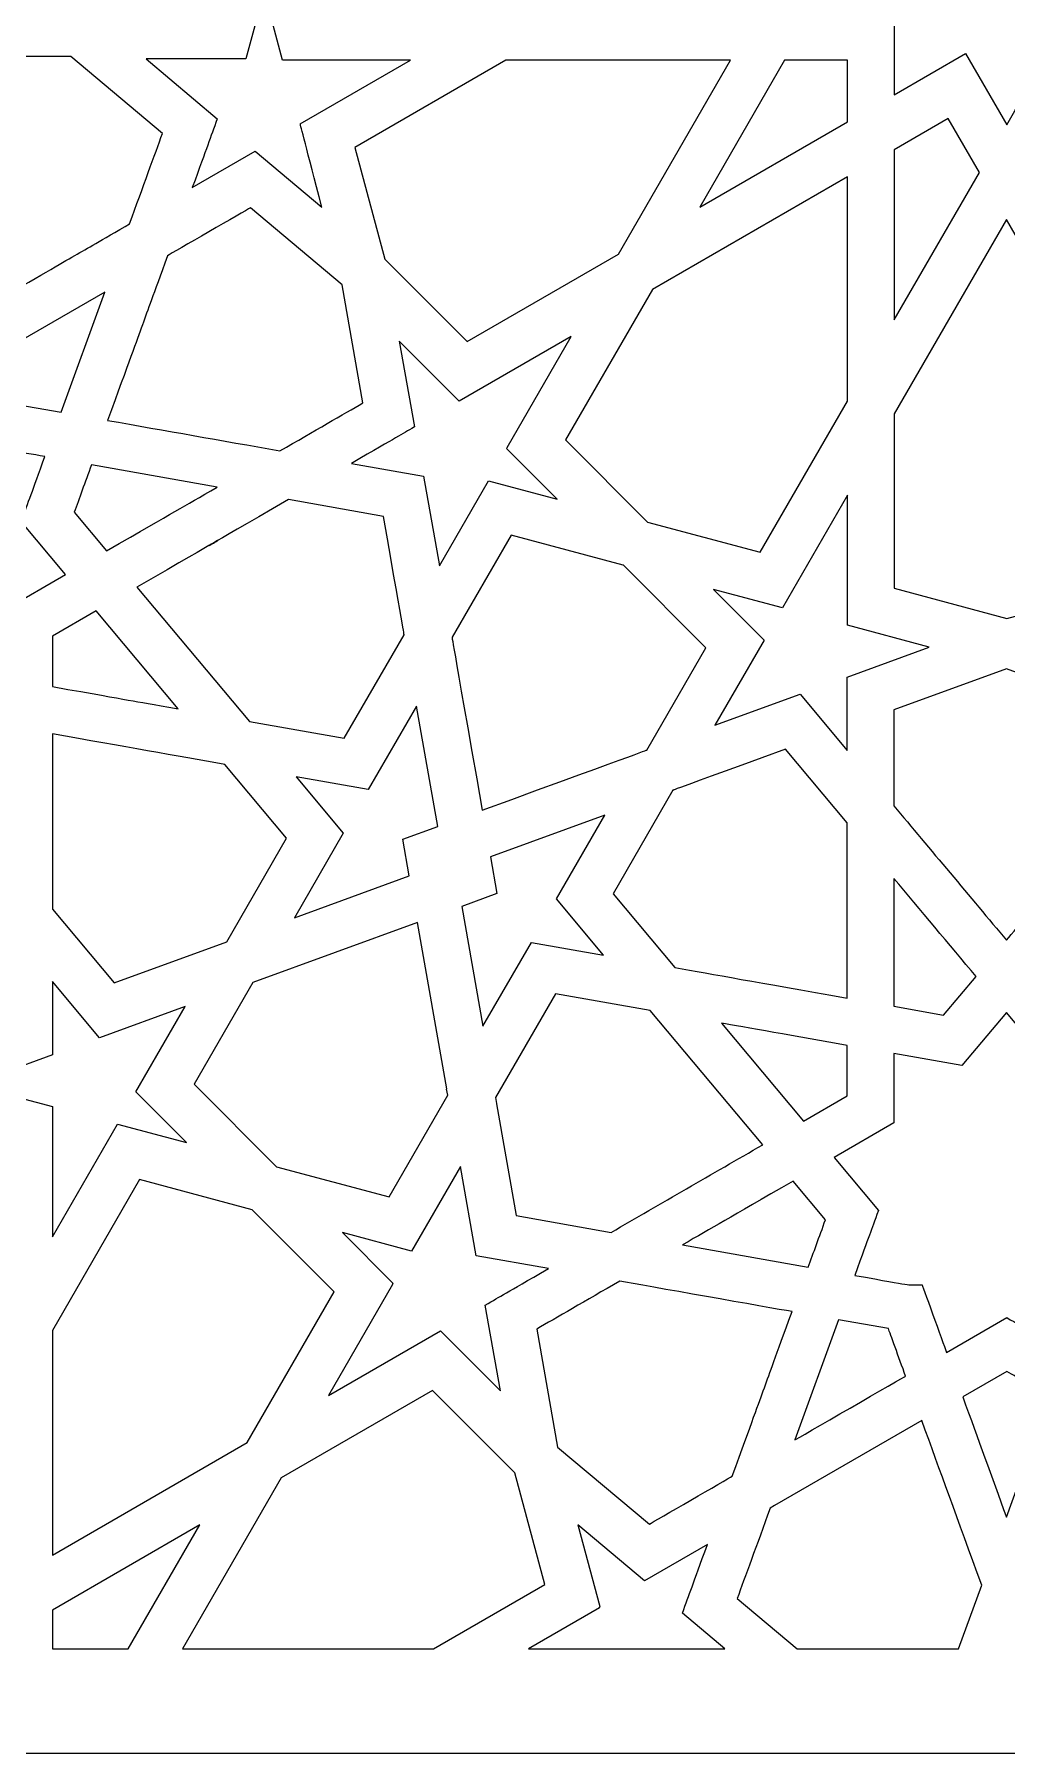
# Model space of a CAD drawing. Header units: millimetres. Extents: x -64 to 64, y -64 to 64.
# Drawn here: x -33.4 to 0, y -63.5 to -4.5 of the extents above; entities that cross this region are included whole.
import ezdxf

# ---------------------------------------------------------------- set-up
doc = ezdxf.new("R2010")
doc.units = ezdxf.units.MM
doc.header["$MEASUREMENT"] = 0
doc.layers.add('layer 1', color=7, linetype='Continuous')

msp = doc.modelspace()

# ---------------------------------------------------------------- linework, layer by layer
at = {"layer": 'layer 1', "color": 250}
for points, knots in [([(-63.5, 63.5), (-63.5, 63.5), (-63.5, -63.5), (-63.5, -63.5), (-63.5, -63.5), (-63.5, -63.5), (63.5, -63.5), (63.5, -63.5), (63.5, -63.5), (63.5, -63.5), (63.5, 63.5), (63.5, 63.5), (63.5, 63.5), (63.5, 63.5), (-63.5, 63.5), (-63.5, 63.5)], [0, 0, 0, 0, 0.2, 0.2, 0.2, 0.2, 0.4, 0.4, 0.4, 0.4, 0.6, 0.6, 0.6, 0.6, 1, 1, 1, 1]), ([(1.3998, -5.1139), (1.3797, -5.1474), (1.591, -4.783), (-0.0152, -7.5636), (-0.0152, -7.5636), (-0.0152, -7.5636), (-1.4298, -5.1139), (-1.4298, -5.1139), (-1.4298, -5.1139), (-1.4298, -5.1139), (-1.4302, -5.1142), (-1.4302, -5.1142), (-1.4302, -5.1142), (-1.4302, -5.1142), (-1.4302, -5.1139), (-1.4302, -5.1139), (-1.4302, -5.1139), (-1.4302, -5.1139), (-3.8827, -6.5285), (-3.8827, -6.5285), (-3.8827, -6.5285), (-3.8827, -6.5285), (-3.8827, -3.6968), (-3.8827, -3.6968), (-3.8827, -3.6968), (-4.2365, -3.6968), (-6.3514, -3.6968), (-6.6996, -3.6968), (-6.6996, -3.6968), (-6.6996, -3.6968), (-5.3111, -1.2898), (-5.3111, -1.2898), (-5.3111, -1.2898), (-5.3111, -1.2898), (-5.3224, -1.2831), (-5.3224, -1.2831), (-5.3224, -1.2831), (-5.3224, -1.2831), (-5.2998, -1.2439), (-5.2998, -1.2439), (-5.2998, -1.2439), (-5.2998, -1.2439), (-7.7163, 0.1513), (-7.7163, 0.1513), (-7.7163, 0.1513), (-7.7163, 0.1513), (-5.3111, 1.5399), (-5.3111, 1.5399), (-5.3111, 1.5399), (-5.3111, 1.5399), (-5.328, 1.5695), (-5.328, 1.5695), (-5.328, 1.5695), (-5.328, 1.5695), (-5.2998, 1.5857), (-5.2998, 1.5857), (-5.2998, 1.5857), (-5.2998, 1.5857), (-6.6883, 3.9927), (-6.6883, 3.9927), (-6.6883, 3.9927), (-6.6883, 3.9927), (-3.894, 3.9927), (-3.894, 3.9927), (-3.894, 3.9927), (-3.894, 3.9927), (-3.894, 4.0386), (-3.894, 4.0386), (-3.894, 4.0386), (-3.8894, 4.0386), (-3.8869, 4.0386), (-3.8827, 4.0386), (-3.8827, 4.0386), (-3.8827, 4.0386), (-3.8827, 6.8185), (-3.8827, 6.8185), (-3.8827, 6.8185), (-3.8827, 6.8185), (-1.4411, 5.4098), (-1.4411, 5.4098), (-1.4411, 5.4098), (-1.4411, 5.4098), (-0.0265, 7.8602), (-0.0265, 7.8602), (-0.0265, 7.8602), (-0.0265, 7.8602), (1.3885, 5.4098), (1.3885, 5.4098), (1.3885, 5.4098), (1.3885, 5.4098), (3.841, 6.8248), (3.841, 6.8248), (3.841, 6.8248), (3.841, 6.8248), (3.841, 3.9927), (3.841, 3.9927), (3.841, 3.9927), (3.841, 3.9927), (6.658, 3.9927), (6.658, 3.9927), (6.658, 3.9927), (6.658, 3.9927), (5.2694, 1.5857), (5.2694, 1.5857), (5.2694, 1.5857), (5.2694, 1.5857), (5.2807, 1.579), (5.2807, 1.579), (5.2807, 1.579), (5.2807, 1.579), (5.2585, 1.5399), (5.2585, 1.5399), (5.2585, 1.5399), (5.2585, 1.5399), (7.6747, 0.145), (7.6747, 0.145), (7.6747, 0.145), (7.6747, 0.145), (5.2694, -1.2439), (5.2694, -1.2439), (5.2694, -1.2439), (5.2694, -1.2439), (5.2864, -1.2735), (5.2864, -1.2735), (5.2864, -1.2735), (5.2864, -1.2735), (5.2585, -1.2898), (5.2585, -1.2898), (5.2585, -1.2898), (5.2585, -1.2898), (6.647, -3.6968), (6.647, -3.6968), (6.647, -3.6968), (6.301, -3.6968), (4.1998, -3.6968), (3.852, -3.6968), (3.852, -3.6968), (3.852, -3.6968), (3.852, -3.7423), (3.852, -3.7423), (3.852, -3.7423), (3.852, -3.7423), (3.841, -3.7423), (3.841, -3.7423), (3.841, -3.7423), (3.841, -3.7423), (3.841, -6.5225), (3.841, -6.5225), (3.841, -6.5225), (3.841, -6.5225), (1.3998, -5.1139), (1.3998, -5.1139)], [0, 0, 0, 0, 0.025641, 0.025641, 0.025641, 0.025641, 0.0512821, 0.0512821, 0.0512821, 0.0512821, 0.0769231, 0.0769231, 0.0769231, 0.0769231, 0.1025641, 0.1025641, 0.1025641, 0.1025641, 0.1282051, 0.1282051, 0.1282051, 0.1282051, 0.1538462, 0.1538462, 0.1538462, 0.1538462, 0.1794872, 0.1794872, 0.1794872, 0.1794872, 0.2051282, 0.2051282, 0.2051282, 0.2051282, 0.2307692, 0.2307692, 0.2307692, 0.2307692, 0.2564103, 0.2564103, 0.2564103, 0.2564103, 0.2820513, 0.2820513, 0.2820513, 0.2820513, 0.3076923, 0.3076923, 0.3076923, 0.3076923, 0.3333333, 0.3333333, 0.3333333, 0.3333333, 0.3589744, 0.3589744, 0.3589744, 0.3589744, 0.3846154, 0.3846154, 0.3846154, 0.3846154, 0.4102564, 0.4102564, 0.4102564, 0.4102564, 0.4358974, 0.4358974, 0.4358974, 0.4358974, 0.4615385, 0.4615385, 0.4615385, 0.4615385, 0.4871795, 0.4871795, 0.4871795, 0.4871795, 0.5128205, 0.5128205, 0.5128205, 0.5128205, 0.5384615, 0.5384615, 0.5384615, 0.5384615, 0.5641026, 0.5641026, 0.5641026, 0.5641026, 0.5897436, 0.5897436, 0.5897436, 0.5897436, 0.6153846, 0.6153846, 0.6153846, 0.6153846, 0.6410256, 0.6410256, 0.6410256, 0.6410256, 0.6666667, 0.6666667, 0.6666667, 0.6666667, 0.6923077, 0.6923077, 0.6923077, 0.6923077, 0.7179487, 0.7179487, 0.7179487, 0.7179487, 0.7435897, 0.7435897, 0.7435897, 0.7435897, 0.7692308, 0.7692308, 0.7692308, 0.7692308, 0.7948718, 0.7948718, 0.7948718, 0.7948718, 0.8205128, 0.8205128, 0.8205128, 0.8205128, 0.8461538, 0.8461538, 0.8461538, 0.8461538, 0.8717949, 0.8717949, 0.8717949, 0.8717949, 0.8974359, 0.8974359, 0.8974359, 0.8974359, 0.9230769, 0.9230769, 0.9230769, 0.9230769, 0.9487179, 0.9487179, 0.9487179, 0.9487179, 1, 1, 1, 1]), ([(-23.5465, -10.3893), (-23.5465, -10.3893), (-25.8378, -8.4681), (-25.8378, -8.4681), (-25.8378, -8.4681), (-25.8378, -8.4681), (-28.0017, -9.7169), (-28.0017, -9.7169), (-28.0017, -9.7169), (-27.4803, -8.2846), (-27.3943, -8.0462), (-27.1424, -7.3494), (-27.1424, -7.3494), (-27.1424, -7.3494), (-29.5885, -5.2966), (-29.5885, -5.2966), (-29.5885, -5.2966), (-29.5885, -5.2966), (-26.1599, -5.2966), (-26.1599, -5.2966), (-26.1599, -5.2966), (-26.1599, -5.2966), (-25.5355, -2.9651), (-25.5355, -2.9651), (-25.5355, -2.9651), (-25.5355, -2.9651), (-24.8991, -5.3421), (-24.8991, -5.3421), (-24.8991, -5.3421), (-24.8991, -5.3421), (-20.4999, -5.3421), (-20.4999, -5.3421), (-20.4999, -5.3421), (-20.4999, -5.3421), (-24.2905, -7.5304), (-24.2905, -7.5304), (-24.2905, -7.5304), (-24.2905, -7.5304), (-24.0774, -8.3919), (-23.5465, -10.3893)], [0, 0, 0, 0, 0.0909091, 0.0909091, 0.0909091, 0.0909091, 0.1818182, 0.1818182, 0.1818182, 0.1818182, 0.2727273, 0.2727273, 0.2727273, 0.2727273, 0.3636364, 0.3636364, 0.3636364, 0.3636364, 0.4545455, 0.4545455, 0.4545455, 0.4545455, 0.5454545, 0.5454545, 0.5454545, 0.5454545, 0.6363636, 0.6363636, 0.6363636, 0.6363636, 0.7272727, 0.7272727, 0.7272727, 0.7272727, 0.8181818, 0.8181818, 0.8181818, 0.8181818, 1, 1, 1, 1]), ([(-37.4261, -8.315), (-37.4261, -8.315), (-36.2971, -5.2109), (-36.2971, -5.2109), (-36.2971, -5.2109), (-36.2971, -5.2109), (-32.1811, -5.2095), (-32.1811, -5.2095), (-32.1811, -5.2095), (-32.1811, -5.2095), (-29.0271, -7.856), (-29.0271, -7.856), (-29.0271, -7.856), (-29.2876, -8.5732), (-29.6909, -9.6795), (-30.1587, -10.9622), (-30.1587, -10.9622), (-30.1587, -10.9622), (-30.3062, -11.0483), (-30.3062, -11.0483), (-30.3062, -11.0483), (-30.3062, -11.0483), (-30.3062, -11.0486), (-30.3062, -11.0486), (-30.3062, -11.0486), (-32.3763, -12.2435), (-31.4296, -11.6971), (-35.3681, -13.9707), (-35.3681, -13.9707), (-35.9676, -12.3236), (-36.7505, -10.1723), (-37.4261, -8.315)], [0, 0, 0, 0, 0.1111111, 0.1111111, 0.1111111, 0.1111111, 0.2222222, 0.2222222, 0.2222222, 0.2222222, 0.3333333, 0.3333333, 0.3333333, 0.3333333, 0.4444444, 0.4444444, 0.4444444, 0.4444444, 0.5555556, 0.5555556, 0.5555556, 0.5555556, 0.6666667, 0.6666667, 0.6666667, 0.6666667, 0.7777778, 0.7777778, 0.7777778, 0.7777778, 1, 1, 1, 1]), ([(-22.4173, -8.3358), (-22.4173, -8.3358), (-17.2318, -5.3421), (-17.2318, -5.3421), (-17.2318, -5.3421), (-17.2318, -5.3421), (-9.5123, -5.3421), (-9.5123, -5.3421), (-9.5123, -5.3421), (-9.5123, -5.3421), (-13.3537, -11.9959), (-13.3537, -11.9959), (-13.3537, -11.9959), (-13.3537, -11.9959), (-18.5589, -15.0012), (-18.5589, -15.0012), (-18.5589, -15.0012), (-18.5589, -15.0012), (-21.3893, -12.1694), (-21.3893, -12.1694), (-21.3893, -12.1694), (-21.3893, -12.1694), (-22.4173, -8.3358), (-22.4173, -8.3358)], [0, 0, 0, 0, 0.1428571, 0.1428571, 0.1428571, 0.1428571, 0.2857143, 0.2857143, 0.2857143, 0.2857143, 0.4285714, 0.4285714, 0.4285714, 0.4285714, 0.5714286, 0.5714286, 0.5714286, 0.5714286, 0.7142857, 0.7142857, 0.7142857, 0.7142857, 1, 1, 1, 1]), ([(-10.5597, -10.383), (-10.5597, -10.383), (-7.6493, -5.3421), (-7.6493, -5.3421), (-7.6493, -5.3421), (-7.6493, -5.3421), (-5.4938, -5.3421), (-5.4938, -5.3421), (-5.4938, -5.3421), (-5.4938, -5.3421), (-5.4938, -7.4584), (-5.4938, -7.4584), (-5.4938, -7.4584), (-5.4938, -7.4584), (-10.5597, -10.383), (-10.5597, -10.383)], [0, 0, 0, 0, 0.2, 0.2, 0.2, 0.2, 0.4, 0.4, 0.4, 0.4, 0.6, 0.6, 0.6, 0.6, 1, 1, 1, 1]), ([(-3.8827, -14.2621), (-3.8827, -14.2621), (-3.8827, -8.4152), (-3.8827, -8.4152), (-3.8827, -8.4152), (-3.8827, -8.4152), (-2.0271, -7.3445), (-2.0271, -7.3445), (-2.0271, -7.3445), (-2.0271, -7.3445), (-0.9578, -9.1962), (-0.9578, -9.1962), (-0.9578, -9.1962), (-0.9578, -9.1962), (-3.8827, -14.2621), (-3.8827, -14.2621)], [0, 0, 0, 0, 0.2, 0.2, 0.2, 0.2, 0.4, 0.4, 0.4, 0.4, 0.6, 0.6, 0.6, 0.6, 1, 1, 1, 1]), ([(-12.1934, -13.2129), (-12.1934, -13.2129), (-5.4938, -9.3451), (-5.4938, -9.3451), (-5.4938, -9.3451), (-5.4938, -9.3451), (-5.4938, -17.0529), (-5.4938, -17.0529), (-5.4938, -17.0529), (-5.4938, -17.0529), (-8.4882, -22.2402), (-8.4882, -22.2402), (-8.4882, -22.2402), (-8.4882, -22.2402), (-12.3553, -21.2034), (-12.3553, -21.2034), (-12.3553, -21.2034), (-12.3553, -21.2034), (-15.1779, -18.3825), (-15.1779, -18.3825), (-15.1779, -18.3825), (-15.1779, -18.3825), (-12.1934, -13.2129), (-12.1934, -13.2129)], [0, 0, 0, 0, 0.1428571, 0.1428571, 0.1428571, 0.1428571, 0.2857143, 0.2857143, 0.2857143, 0.2857143, 0.4285714, 0.4285714, 0.4285714, 0.4285714, 0.5714286, 0.5714286, 0.5714286, 0.5714286, 0.7142857, 0.7142857, 0.7142857, 0.7142857, 1, 1, 1, 1]), ([(-24.9887, -18.7551), (-27.0623, -18.3889), (-28.8867, -18.0668), (-30.9101, -17.7094), (-30.9101, -17.7094), (-30.9101, -17.7094), (-30.9099, -17.7094), (-30.9099, -17.7094), (-30.9099, -17.7094), (-30.9099, -17.7094), (-30.9104, -17.7094), (-30.9104, -17.7094), (-30.9104, -17.7094), (-29.4371, -13.6599), (-29.8914, -14.9084), (-28.8534, -12.0558), (-28.8534, -12.0558), (-28.6874, -11.9592), (-26.1751, -10.5096), (-26.0078, -10.4133), (-26.0078, -10.4133), (-26.0078, -10.4133), (-22.8544, -13.0581), (-22.8544, -13.0581), (-22.8544, -13.0581), (-22.8544, -13.0581), (-22.1403, -17.1111), (-22.1403, -17.1111), (-22.1403, -17.1111), (-22.7983, -17.4914), (-23.8132, -18.0767), (-24.9887, -18.7551)], [0, 0, 0, 0, 0.1111111, 0.1111111, 0.1111111, 0.1111111, 0.2222222, 0.2222222, 0.2222222, 0.2222222, 0.3333333, 0.3333333, 0.3333333, 0.3333333, 0.4444444, 0.4444444, 0.4444444, 0.4444444, 0.5555556, 0.5555556, 0.5555556, 0.5555556, 0.6666667, 0.6666667, 0.6666667, 0.6666667, 0.7777778, 0.7777778, 0.7777778, 0.7777778, 1, 1, 1, 1]), ([(-0.0265, -10.8098), (-0.0265, -10.8098), (3.841, -17.5087), (3.841, -17.5087), (3.841, -17.5087), (3.841, -17.5087), (3.841, -23.477), (3.841, -23.477), (3.841, -23.477), (3.841, -23.477), (-0.0152, -24.5099), (-0.0152, -24.5099), (-0.0152, -24.5099), (-0.0152, -24.5099), (-3.8827, -23.4742), (-3.8827, -23.4742), (-3.8827, -23.4742), (-3.8827, -23.4742), (-3.8827, -17.4893), (-3.8827, -17.4893), (-3.8827, -17.4893), (-3.8827, -17.4893), (-0.0265, -10.8098), (-0.0265, -10.8098)], [0, 0, 0, 0, 0.1428571, 0.1428571, 0.1428571, 0.1428571, 0.2857143, 0.2857143, 0.2857143, 0.2857143, 0.4285714, 0.4285714, 0.4285714, 0.4285714, 0.5714286, 0.5714286, 0.5714286, 0.5714286, 0.7142857, 0.7142857, 0.7142857, 0.7142857, 1, 1, 1, 1]), ([(-34.8121, -15.4972), (-34.8121, -15.4972), (-31.0094, -13.3018), (-31.0094, -13.3018), (-31.0094, -13.3018), (-31.0094, -13.3018), (-32.5106, -17.4272), (-32.5106, -17.4272), (-32.5106, -17.4272), (-32.5106, -17.4272), (-34.2211, -17.1259), (-34.2211, -17.1259), (-34.2211, -17.1259), (-34.2254, -17.114), (-34.7139, -15.7688), (-34.8124, -15.4975), (-34.8124, -15.4975), (-34.8124, -15.4975), (-34.812, -15.4975), (-34.812, -15.4975), (-34.812, -15.4975), (-34.812, -15.4975), (-34.8121, -15.4972), (-34.8121, -15.4972)], [0, 0, 0, 0, 0.1428571, 0.1428571, 0.1428571, 0.1428571, 0.2857143, 0.2857143, 0.2857143, 0.2857143, 0.4285714, 0.4285714, 0.4285714, 0.4285714, 0.5714286, 0.5714286, 0.5714286, 0.5714286, 0.7142857, 0.7142857, 0.7142857, 0.7142857, 1, 1, 1, 1]), ([(-19.5104, -22.7094), (-19.5104, -22.7094), (-20.0551, -19.6247), (-20.0551, -19.6247), (-20.0551, -19.6247), (-20.0551, -19.6247), (-22.5369, -19.1872), (-22.5369, -19.1872), (-22.5369, -19.1872), (-20.889, -18.2361), (-20.8488, -18.2125), (-20.3704, -17.9359), (-20.3704, -17.9359), (-20.3704, -17.9359), (-20.8897, -14.9895), (-20.8897, -14.9895), (-20.8897, -14.9895), (-20.8897, -14.9895), (-18.8337, -17.0466), (-18.8337, -17.0466), (-18.8337, -17.0466), (-18.8337, -17.0466), (-14.9874, -14.8258), (-14.9874, -14.8258), (-14.9874, -14.8258), (-14.9874, -14.8258), (-17.1873, -18.6365), (-17.1873, -18.6365), (-17.1873, -18.6365), (-17.1873, -18.6365), (-17.1775, -18.6464), (-17.1775, -18.6464), (-17.1775, -18.6464), (-17.1775, -18.6464), (-17.1983, -18.6824), (-17.1983, -18.6824), (-17.1983, -18.6824), (-17.1983, -18.6824), (-15.4594, -20.4198), (-15.4594, -20.4198), (-15.4594, -20.4198), (-15.4594, -20.4198), (-17.8227, -19.7862), (-17.8227, -19.7862), (-17.8227, -19.7862), (-17.8227, -19.7862), (-19.5104, -22.7094), (-19.5104, -22.7094)], [0, 0, 0, 0, 0.0769231, 0.0769231, 0.0769231, 0.0769231, 0.1538462, 0.1538462, 0.1538462, 0.1538462, 0.2307692, 0.2307692, 0.2307692, 0.2307692, 0.3076923, 0.3076923, 0.3076923, 0.3076923, 0.3846154, 0.3846154, 0.3846154, 0.3846154, 0.4615385, 0.4615385, 0.4615385, 0.4615385, 0.5384615, 0.5384615, 0.5384615, 0.5384615, 0.6153846, 0.6153846, 0.6153846, 0.6153846, 0.6923077, 0.6923077, 0.6923077, 0.6923077, 0.7692308, 0.7692308, 0.7692308, 0.7692308, 0.8461538, 0.8461538, 0.8461538, 0.8461538, 1, 1, 1, 1]), ([(-36.7487, -26.1581), (-36.7487, -26.1581), (-38.2786, -27.9795), (-38.2786, -27.9795), (-38.2786, -27.9795), (-38.2786, -27.9795), (-39.8049, -26.1585), (-39.8049, -26.1585), (-39.8049, -26.1585), (-39.8049, -26.1585), (-42.145, -26.5709), (-42.145, -26.5709), (-42.145, -26.5709), (-42.145, -26.5709), (-42.145, -24.209), (-42.145, -24.209), (-42.145, -24.209), (-42.145, -24.209), (-44.2102, -23.0163), (-44.2102, -23.0163), (-44.2102, -23.0163), (-44.2102, -23.0163), (-43.2446, -21.8641), (-42.6774, -21.1871), (-42.6774, -21.1871), (-42.6774, -21.1871), (-43.4891, -18.9544), (-43.4891, -18.9544), (-43.4891, -18.9544), (-42.2761, -18.741), (-41.9035, -18.675), (-41.1467, -18.5406), (-41.1467, -18.5406), (-41.1467, -18.5406), (-40.3393, -16.3202), (-40.3393, -16.3202), (-40.3393, -16.3202), (-39.2552, -16.9464), (-38.7885, -17.2152), (-38.2891, -17.5031), (-38.2891, -17.5031), (-38.2891, -17.5031), (-36.2198, -16.3093), (-36.2198, -16.3093), (-36.2198, -16.3093), (-35.7861, -17.5031), (-35.3757, -18.6334), (-35.3757, -18.6334), (-35.3757, -18.6334), (-34.7673, -18.6732), (-33.9069, -18.8045), (-33.0663, -18.9537), (-33.0663, -18.9537), (-33.5117, -20.1754), (-33.6196, -20.4724), (-33.8795, -21.1878), (-33.8795, -21.1878), (-33.8795, -21.1878), (-32.3536, -23.0068), (-32.3536, -23.0068), (-32.3536, -23.0068), (-32.3536, -23.0068), (-32.3537, -23.0068), (-32.3537, -23.0068), (-32.3537, -23.0068), (-32.3537, -23.0068), (-32.3536, -23.0068), (-32.3536, -23.0068), (-32.3536, -23.0068), (-32.3536, -23.0068), (-34.4098, -24.1953), (-34.4098, -24.1953), (-34.4098, -24.1953), (-34.4098, -24.4013), (-34.4098, -26.138), (-34.4098, -26.5723), (-34.4098, -26.5723), (-34.4098, -26.5723), (-36.7487, -26.1581), (-36.7487, -26.1581)], [0, 0, 0, 0, 0.047619, 0.047619, 0.047619, 0.047619, 0.0952381, 0.0952381, 0.0952381, 0.0952381, 0.1428571, 0.1428571, 0.1428571, 0.1428571, 0.1904762, 0.1904762, 0.1904762, 0.1904762, 0.2380952, 0.2380952, 0.2380952, 0.2380952, 0.2857143, 0.2857143, 0.2857143, 0.2857143, 0.3333333, 0.3333333, 0.3333333, 0.3333333, 0.3809524, 0.3809524, 0.3809524, 0.3809524, 0.4285714, 0.4285714, 0.4285714, 0.4285714, 0.4761905, 0.4761905, 0.4761905, 0.4761905, 0.5238095, 0.5238095, 0.5238095, 0.5238095, 0.5714286, 0.5714286, 0.5714286, 0.5714286, 0.6190476, 0.6190476, 0.6190476, 0.6190476, 0.6666667, 0.6666667, 0.6666667, 0.6666667, 0.7142857, 0.7142857, 0.7142857, 0.7142857, 0.7619048, 0.7619048, 0.7619048, 0.7619048, 0.8095238, 0.8095238, 0.8095238, 0.8095238, 0.8571429, 0.8571429, 0.8571429, 0.8571429, 0.9047619, 0.9047619, 0.9047619, 0.9047619, 1, 1, 1, 1]), ([(-31.4664, -19.2359), (-31.4664, -19.2359), (-27.1427, -19.9993), (-27.1427, -19.9993), (-27.1427, -19.9993), (-28.4211, -20.7373), (-28.4766, -20.7691), (-30.9466, -22.1947), (-30.9466, -22.1947), (-30.9466, -22.1947), (-32.0606, -20.8668), (-32.0606, -20.8668), (-32.0606, -20.8668), (-31.8919, -20.4036), (-31.6903, -19.8501), (-31.4664, -19.2359)], [0, 0, 0, 0, 0.2, 0.2, 0.2, 0.2, 0.4, 0.4, 0.4, 0.4, 0.6, 0.6, 0.6, 0.6, 1, 1, 1, 1]), ([(-20.7264, -25.0702), (-20.7264, -25.0702), (-22.7799, -28.6234), (-22.7799, -28.6234), (-22.7799, -28.6234), (-22.7799, -28.6234), (-26.0332, -28.0508), (-26.0332, -28.0508), (-26.0332, -28.0508), (-26.0332, -28.0508), (-29.9026, -23.4393), (-29.9026, -23.4393), (-29.9026, -23.4393), (-23.5659, -19.7824), (-30.9636, -24.0524), (-24.693, -20.4318), (-24.693, -20.4318), (-24.693, -20.4318), (-21.4358, -21.0058), (-21.4358, -21.0058), (-21.4358, -21.0058), (-20.6615, -25.3905), (-20.7349, -25.0225), (-20.7264, -25.0702)], [0, 0, 0, 0, 0.1428571, 0.1428571, 0.1428571, 0.1428571, 0.2857143, 0.2857143, 0.2857143, 0.2857143, 0.4285714, 0.4285714, 0.4285714, 0.4285714, 0.5714286, 0.5714286, 0.5714286, 0.5714286, 0.7142857, 0.7142857, 0.7142857, 0.7142857, 1, 1, 1, 1]), ([(-7.1113, -27.1156), (-7.1113, -27.1156), (-10.0432, -28.1817), (-10.0432, -28.1817), (-10.0432, -28.1817), (-10.0432, -28.1817), (-8.3527, -25.2536), (-8.3527, -25.2536), (-8.3527, -25.2536), (-8.3527, -25.2536), (-10.0912, -23.5158), (-10.0912, -23.5158), (-10.0912, -23.5158), (-10.0912, -23.5158), (-7.7276, -24.1498), (-7.7276, -24.1498), (-7.7276, -24.1498), (-7.7276, -24.1498), (-5.4938, -20.2801), (-5.4938, -20.2801), (-5.4938, -20.2801), (-5.4938, -20.2801), (-5.4938, -24.7477), (-5.4938, -24.7477), (-5.4938, -24.7477), (-5.4938, -24.7477), (-2.6793, -25.5016), (-2.6793, -25.5016), (-2.6793, -25.5016), (-2.6793, -25.5016), (-5.4945, -26.5268), (-5.4945, -26.5268), (-5.4945, -26.5268), (-5.4945, -26.8397), (-5.4945, -28.727), (-5.4945, -29.0424), (-5.4945, -29.0424), (-5.4945, -29.0424), (-7.1113, -27.1156), (-7.1113, -27.1156)], [0, 0, 0, 0, 0.0909091, 0.0909091, 0.0909091, 0.0909091, 0.1818182, 0.1818182, 0.1818182, 0.1818182, 0.2727273, 0.2727273, 0.2727273, 0.2727273, 0.3636364, 0.3636364, 0.3636364, 0.3636364, 0.4545455, 0.4545455, 0.4545455, 0.4545455, 0.5454545, 0.5454545, 0.5454545, 0.5454545, 0.6363636, 0.6363636, 0.6363636, 0.6363636, 0.7272727, 0.7272727, 0.7272727, 0.7272727, 0.8181818, 0.8181818, 0.8181818, 0.8181818, 1, 1, 1, 1]), ([(-19.0775, -25.1598), (-19.0775, -25.1598), (-17.0508, -21.6493), (-17.0508, -21.6493), (-17.0508, -21.6493), (-17.0508, -21.6493), (-13.1949, -22.6833), (-13.1949, -22.6833), (-13.1949, -22.6833), (-13.1949, -22.6833), (-13.1949, -22.6833), (-13.1949, -22.6833), (-13.1949, -22.6833), (-13.1949, -22.6833), (-13.1837, -22.6861), (-13.1837, -22.6861), (-13.1837, -22.6861), (-13.1837, -22.6861), (-10.3523, -25.5168), (-10.3523, -25.5168), (-10.3523, -25.5168), (-10.3523, -25.5168), (-12.3814, -29.0315), (-12.3814, -29.0315), (-12.3814, -29.0315), (-12.3814, -29.0315), (-12.2573, -28.992), (-18.0396, -31.0969), (-18.0396, -31.0969), (-19.1188, -24.9735), (-19.0775, -25.1598), (-19.0775, -25.1598)], [0, 0, 0, 0, 0.1111111, 0.1111111, 0.1111111, 0.1111111, 0.2222222, 0.2222222, 0.2222222, 0.2222222, 0.3333333, 0.3333333, 0.3333333, 0.3333333, 0.4444444, 0.4444444, 0.4444444, 0.4444444, 0.5555556, 0.5555556, 0.5555556, 0.5555556, 0.6666667, 0.6666667, 0.6666667, 0.6666667, 0.7777778, 0.7777778, 0.7777778, 0.7777778, 1, 1, 1, 1]), ([(-31.3095, -24.2517), (-31.3095, -24.2517), (-28.485, -27.6179), (-28.485, -27.6179), (-28.485, -27.6179), (-30.3319, -27.2919), (-29.7915, -27.3875), (-32.8099, -26.8552), (-32.8099, -26.8552), (-32.8099, -26.8552), (-32.8099, -25.1185), (-32.8099, -25.1185), (-32.8099, -25.1185), (-32.8099, -25.1185), (-31.3095, -24.2517), (-31.3095, -24.2517)], [0, 0, 0, 0, 0.2, 0.2, 0.2, 0.2, 0.4, 0.4, 0.4, 0.4, 0.6, 0.6, 0.6, 0.6, 1, 1, 1, 1]), ([(-0.0261, -35.5614), (-1.2379, -34.1186), (-2.6889, -32.3878), (-3.8947, -30.9492), (-3.8947, -30.9492), (-3.8947, -30.9492), (-3.8947, -27.6465), (-3.8947, -27.6465), (-3.8947, -27.6465), (-3.8947, -27.6465), (-0.0272, -26.2382), (-0.0272, -26.2382), (-0.0272, -26.2382), (-0.0272, -26.2382), (3.8403, -27.6465), (3.8403, -27.6465), (3.8403, -27.6465), (3.8403, -28.2501), (3.8403, -30.6645), (3.8403, -30.951), (3.8403, -30.951), (3.0438, -31.901), (0.7708, -34.6113), (-0.0261, -35.5614)], [0, 0, 0, 0, 0.1428571, 0.1428571, 0.1428571, 0.1428571, 0.2857143, 0.2857143, 0.2857143, 0.2857143, 0.4285714, 0.4285714, 0.4285714, 0.4285714, 0.5714286, 0.5714286, 0.5714286, 0.5714286, 0.7142857, 0.7142857, 0.7142857, 0.7142857, 1, 1, 1, 1]), ([(-20.5504, -33.3569), (-20.5504, -33.3569), (-24.4927, -34.7913), (-24.4927, -34.7913), (-24.4927, -34.7913), (-24.4927, -34.7913), (-22.8166, -31.8848), (-22.8166, -31.8848), (-22.8166, -31.8848), (-22.8166, -31.8848), (-24.4341, -29.9565), (-24.4341, -29.9565), (-24.4341, -29.9565), (-24.4341, -29.9565), (-21.9544, -30.3929), (-21.9544, -30.3929), (-21.9544, -30.3929), (-21.9544, -30.3929), (-20.2946, -27.5202), (-20.2946, -27.5202), (-20.2946, -27.5202), (-20.2946, -27.5202), (-19.5661, -31.6526), (-19.5661, -31.6526), (-19.5661, -31.6526), (-19.5661, -31.6526), (-20.7733, -32.0915), (-20.7733, -32.0915), (-20.7733, -32.0915), (-20.7733, -32.0915), (-20.5504, -33.3569), (-20.5504, -33.3569)], [0, 0, 0, 0, 0.1111111, 0.1111111, 0.1111111, 0.1111111, 0.2222222, 0.2222222, 0.2222222, 0.2222222, 0.3333333, 0.3333333, 0.3333333, 0.3333333, 0.4444444, 0.4444444, 0.4444444, 0.4444444, 0.5555556, 0.5555556, 0.5555556, 0.5555556, 0.6666667, 0.6666667, 0.6666667, 0.6666667, 0.7777778, 0.7777778, 0.7777778, 0.7777778, 1, 1, 1, 1]), ([(-32.8099, -28.4798), (-30.3403, -28.9151), (-28.5327, -29.2333), (-26.8845, -29.5254), (-26.8845, -29.5254), (-26.8845, -29.5254), (-24.7615, -32.0551), (-24.7615, -32.0551), (-24.7615, -32.0551), (-24.7615, -32.0551), (-26.8182, -35.6213), (-26.8182, -35.6213), (-26.8182, -35.6213), (-26.8182, -35.6213), (-30.6873, -37.0283), (-30.6873, -37.0283), (-30.6873, -37.0283), (-30.6873, -37.0283), (-32.8099, -34.4985), (-32.8099, -34.4985), (-32.8099, -34.4985), (-32.8099, -33.745), (-32.8099, -29.2329), (-32.8099, -28.4798)], [0, 0, 0, 0, 0.1428571, 0.1428571, 0.1428571, 0.1428571, 0.2857143, 0.2857143, 0.2857143, 0.2857143, 0.4285714, 0.4285714, 0.4285714, 0.4285714, 0.5714286, 0.5714286, 0.5714286, 0.5714286, 0.7142857, 0.7142857, 0.7142857, 0.7142857, 1, 1, 1, 1]), ([(-11.4201, -36.5044), (-11.4201, -36.5044), (-13.5431, -33.9743), (-13.5431, -33.9743), (-13.5431, -33.9743), (-13.5431, -33.9743), (-11.4903, -30.4151), (-11.4903, -30.4151), (-11.4903, -30.4151), (-11.2741, -30.3364), (-12.3003, -30.7043), (-7.6172, -29.0015), (-7.6172, -29.0015), (-7.6172, -29.0015), (-5.4945, -31.5313), (-5.4945, -31.5313), (-5.4945, -31.5313), (-5.4945, -32.2859), (-5.4945, -36.7993), (-5.4945, -37.55), (-5.4945, -37.55), (-8.6166, -36.9997), (-10.1127, -36.7362), (-11.4201, -36.5044)], [0, 0, 0, 0, 0.1428571, 0.1428571, 0.1428571, 0.1428571, 0.2857143, 0.2857143, 0.2857143, 0.2857143, 0.4285714, 0.4285714, 0.4285714, 0.4285714, 0.5714286, 0.5714286, 0.5714286, 0.5714286, 0.7142857, 0.7142857, 0.7142857, 0.7142857, 1, 1, 1, 1]), ([(-17.5341, -33.9619), (-17.5341, -33.9619), (-17.7574, -32.6969), (-17.7574, -32.6969), (-17.7574, -32.6969), (-17.7574, -32.6969), (-13.8278, -31.2663), (-13.8278, -31.2663), (-13.8278, -31.2663), (-13.8278, -31.2663), (-15.488, -34.145), (-15.488, -34.145), (-15.488, -34.145), (-15.488, -34.145), (-13.8705, -36.0729), (-13.8705, -36.0729), (-13.8705, -36.0729), (-13.8705, -36.0729), (-16.3498, -35.6369), (-16.3498, -35.6369), (-16.3498, -35.6369), (-16.3498, -35.6369), (-18.0149, -38.5184), (-18.0149, -38.5184), (-18.0149, -38.5184), (-18.0149, -38.5184), (-18.7413, -34.4011), (-18.7413, -34.4011), (-18.7413, -34.4011), (-18.7413, -34.4011), (-17.5341, -33.9619), (-17.5341, -33.9619)], [0, 0, 0, 0, 0.1111111, 0.1111111, 0.1111111, 0.1111111, 0.2222222, 0.2222222, 0.2222222, 0.2222222, 0.3333333, 0.3333333, 0.3333333, 0.3333333, 0.4444444, 0.4444444, 0.4444444, 0.4444444, 0.5555556, 0.5555556, 0.5555556, 0.5555556, 0.6666667, 0.6666667, 0.6666667, 0.6666667, 0.7777778, 0.7777778, 0.7777778, 0.7777778, 1, 1, 1, 1]), ([(-3.8947, -33.4395), (-3.0057, -34.4996), (-1.9826, -35.7195), (-1.0703, -36.8056), (-1.0703, -36.8056), (-1.0703, -36.8056), (-2.1865, -38.1349), (-2.1865, -38.1349), (-2.1865, -38.1349), (-2.1865, -38.1349), (-3.8947, -37.8322), (-3.8947, -37.8322), (-3.8947, -37.8322), (-3.8947, -37.8322), (-3.8947, -33.4395), (-3.8947, -33.4395)], [0, 0, 0, 0, 0.2, 0.2, 0.2, 0.2, 0.4, 0.4, 0.4, 0.4, 0.6, 0.6, 0.6, 0.6, 1, 1, 1, 1]), ([(-25.9214, -37.0134), (-25.9214, -37.0134), (-20.2681, -34.9564), (-20.2681, -34.9564), (-20.2681, -34.9564), (-20.2681, -34.9564), (-19.2595, -40.6721), (-19.2595, -40.6721), (-19.2595, -40.6721), (-19.2595, -40.6721), (-19.2617, -40.6753), (-19.2617, -40.6753), (-19.2617, -40.6753), (-19.2617, -40.6753), (-19.2246, -40.8841), (-19.2246, -40.8841), (-19.2246, -40.8841), (-19.2246, -40.8841), (-21.2429, -44.3802), (-21.2429, -44.3802), (-21.2429, -44.3802), (-21.2429, -44.3802), (-25.1097, -43.3437), (-25.1097, -43.3437), (-25.1097, -43.3437), (-25.1097, -43.3437), (-25.1097, -43.3433), (-25.1097, -43.3433), (-25.1097, -43.3433), (-25.1097, -43.3433), (-25.11, -43.3433), (-25.11, -43.3433), (-25.11, -43.3433), (-25.11, -43.3433), (-27.9418, -40.5127), (-27.9418, -40.5127), (-27.9418, -40.5127), (-27.9418, -40.5127), (-25.9214, -37.0134), (-25.9214, -37.0134)], [0, 0, 0, 0, 0.0909091, 0.0909091, 0.0909091, 0.0909091, 0.1818182, 0.1818182, 0.1818182, 0.1818182, 0.2727273, 0.2727273, 0.2727273, 0.2727273, 0.3636364, 0.3636364, 0.3636364, 0.3636364, 0.4545455, 0.4545455, 0.4545455, 0.4545455, 0.5454545, 0.5454545, 0.5454545, 0.5454545, 0.6363636, 0.6363636, 0.6363636, 0.6363636, 0.7272727, 0.7272727, 0.7272727, 0.7272727, 0.8181818, 0.8181818, 0.8181818, 0.8181818, 1, 1, 1, 1]), ([(-35.6202, -40.5264), (-35.6202, -40.5264), (-32.8099, -39.503), (-32.8099, -39.503), (-32.8099, -39.503), (-32.8099, -39.19), (-32.8099, -37.3027), (-32.8099, -36.9874), (-32.8099, -36.9874), (-32.8099, -36.9874), (-31.1931, -38.9141), (-31.1931, -38.9141), (-31.1931, -38.9141), (-31.1931, -38.9141), (-28.248, -37.8435), (-28.248, -37.8435), (-28.248, -37.8435), (-28.248, -37.8435), (-29.9411, -40.7759), (-29.9411, -40.7759), (-29.9411, -40.7759), (-29.9411, -40.7759), (-28.2028, -42.5136), (-28.2028, -42.5136), (-28.2028, -42.5136), (-28.2028, -42.5136), (-30.5767, -41.8768), (-30.5767, -41.8768), (-30.5767, -41.8768), (-30.5767, -41.8768), (-30.5772, -41.8768), (-30.5772, -41.8768), (-30.5772, -41.8768), (-30.5772, -41.8768), (-32.8107, -45.7458), (-32.8107, -45.7458), (-32.8107, -45.7458), (-32.8107, -45.7458), (-32.8107, -41.2788), (-32.8107, -41.2788), (-32.8107, -41.2788), (-32.8107, -41.2788), (-35.6202, -40.5264), (-35.6202, -40.5264)], [0, 0, 0, 0, 0.0833333, 0.0833333, 0.0833333, 0.0833333, 0.1666667, 0.1666667, 0.1666667, 0.1666667, 0.25, 0.25, 0.25, 0.25, 0.3333333, 0.3333333, 0.3333333, 0.3333333, 0.4166667, 0.4166667, 0.4166667, 0.4166667, 0.5, 0.5, 0.5, 0.5, 0.5833333, 0.5833333, 0.5833333, 0.5833333, 0.6666667, 0.6666667, 0.6666667, 0.6666667, 0.75, 0.75, 0.75, 0.75, 0.8333333, 0.8333333, 0.8333333, 0.8333333, 1, 1, 1, 1]), ([(-17.5828, -40.9677), (-17.5828, -40.9677), (-15.5247, -37.4064), (-15.5247, -37.4064), (-15.5247, -37.4064), (-15.5247, -37.4064), (-12.2714, -37.979), (-12.2714, -37.979), (-12.2714, -37.979), (-12.2714, -37.979), (-8.4021, -42.5905), (-8.4021, -42.5905), (-8.4021, -42.5905), (-10.1381, -43.5924), (-11.9013, -44.609), (-13.6119, -45.5979), (-13.6119, -45.5979), (-13.6119, -45.5979), (-16.8688, -45.024), (-16.8688, -45.024), (-16.8688, -45.024), (-16.8688, -45.024), (-17.5479, -41.1798), (-17.5479, -41.1798), (-17.5479, -41.1798), (-17.5479, -41.1798), (-17.5461, -41.1766), (-17.5461, -41.1766), (-17.5461, -41.1766), (-17.5461, -41.1766), (-17.5828, -40.9677), (-17.5828, -40.9677)], [0, 0, 0, 0, 0.1111111, 0.1111111, 0.1111111, 0.1111111, 0.2222222, 0.2222222, 0.2222222, 0.2222222, 0.3333333, 0.3333333, 0.3333333, 0.3333333, 0.4444444, 0.4444444, 0.4444444, 0.4444444, 0.5555556, 0.5555556, 0.5555556, 0.5555556, 0.6666667, 0.6666667, 0.6666667, 0.6666667, 0.7777778, 0.7777778, 0.7777778, 0.7777778, 1, 1, 1, 1]), ([(-0.0152, -48.5264), (-0.0152, -48.5264), (-2.0849, -49.7204), (-2.0849, -49.7204), (-2.0849, -49.7204), (-2.087, -49.7141), (-2.8765, -47.5404), (-2.9288, -47.3964), (-2.9288, -47.3964), (-3.5645, -47.3964), (-3.1048, -47.4522), (-5.238, -47.0761), (-5.238, -47.0761), (-4.6979, -45.5929), (-4.7106, -45.6275), (-4.4252, -44.8419), (-4.4252, -44.8419), (-4.4252, -44.8419), (-5.951, -43.023), (-5.951, -43.023), (-5.951, -43.023), (-5.951, -43.023), (-5.951, -43.023), (-5.951, -43.023), (-5.951, -43.023), (-5.951, -43.023), (-3.8947, -41.8345), (-3.8947, -41.8345), (-3.8947, -41.8345), (-3.8947, -41.6285), (-3.8947, -39.8914), (-3.8947, -39.4575), (-3.8947, -39.4575), (-3.8947, -39.4575), (-1.5557, -39.8716), (-1.5557, -39.8716), (-1.5557, -39.8716), (-1.5557, -39.8716), (-0.0261, -38.0503), (-0.0261, -38.0503), (-0.0261, -38.0503), (-0.0261, -38.0503), (1.5, -39.8713), (1.5, -39.8713), (1.5, -39.8713), (1.5, -39.8713), (3.8403, -39.4589), (3.8403, -39.4589), (3.8403, -39.4589), (3.8403, -39.4589), (3.8403, -41.8204), (3.8403, -41.8204), (3.8403, -41.8204), (3.8403, -41.8204), (5.9055, -43.0135), (5.9055, -43.0135), (5.9055, -43.0135), (5.4441, -43.5645), (5.3799, -43.6407), (4.3727, -44.8423), (4.3727, -44.8423), (4.3727, -44.8423), (5.1844, -47.0753), (5.1844, -47.0753), (5.1844, -47.0753), (3.8724, -47.3061), (3.5881, -47.3566), (2.8423, -47.4891), (2.8423, -47.4891), (2.8423, -47.4891), (2.0348, -49.71), (2.0348, -49.71), (2.0348, -49.71), (1.034, -49.1313), (0.6452, -48.9074), (-0.0152, -48.5264)], [0, 0, 0, 0, 0.05, 0.05, 0.05, 0.05, 0.1, 0.1, 0.1, 0.1, 0.15, 0.15, 0.15, 0.15, 0.2, 0.2, 0.2, 0.2, 0.25, 0.25, 0.25, 0.25, 0.3, 0.3, 0.3, 0.3, 0.35, 0.35, 0.35, 0.35, 0.4, 0.4, 0.4, 0.4, 0.45, 0.45, 0.45, 0.45, 0.5, 0.5, 0.5, 0.5, 0.55, 0.55, 0.55, 0.55, 0.6, 0.6, 0.6, 0.6, 0.65, 0.65, 0.65, 0.65, 0.7, 0.7, 0.7, 0.7, 0.75, 0.75, 0.75, 0.75, 0.8, 0.8, 0.8, 0.8, 0.85, 0.85, 0.85, 0.85, 0.9, 0.9, 0.9, 0.9, 1, 1, 1, 1]), ([(-9.8196, -38.4119), (-9.132, -38.5332), (-7.1455, -38.8836), (-5.4945, -39.1746), (-5.4945, -39.1746), (-5.4945, -39.1746), (-5.4945, -40.9113), (-5.4945, -40.9113), (-5.4945, -40.9113), (-5.4945, -40.9113), (-6.9952, -41.7781), (-6.9952, -41.7781), (-6.9952, -41.7781), (-6.9952, -41.7781), (-9.8196, -38.4119), (-9.8196, -38.4119)], [0, 0, 0, 0, 0.2, 0.2, 0.2, 0.2, 0.4, 0.4, 0.4, 0.4, 0.6, 0.6, 0.6, 0.6, 1, 1, 1, 1]), ([(-17.4156, -51.036), (-17.4156, -51.036), (-19.4705, -48.98), (-19.4705, -48.98), (-19.4705, -48.98), (-19.4705, -48.98), (-19.4709, -48.9804), (-19.4709, -48.9804), (-19.4709, -48.9804), (-19.4709, -48.9804), (-19.4712, -48.98), (-19.4712, -48.98), (-19.4712, -48.98), (-19.4712, -48.98), (-23.3176, -51.2007), (-23.3176, -51.2007), (-23.3176, -51.2007), (-23.3176, -51.2007), (-21.1176, -47.3901), (-21.1176, -47.3901), (-21.1176, -47.3901), (-21.1176, -47.3901), (-21.1272, -47.3805), (-21.1272, -47.3805), (-21.1272, -47.3805), (-21.1272, -47.3805), (-21.1063, -47.3442), (-21.1063, -47.3442), (-21.1063, -47.3442), (-21.1063, -47.3442), (-22.8445, -45.6071), (-22.8445, -45.6071), (-22.8445, -45.6071), (-22.8445, -45.6071), (-20.471, -46.2431), (-20.471, -46.2431), (-20.471, -46.2431), (-20.471, -46.2431), (-18.7918, -43.3345), (-18.7918, -43.3345), (-18.7918, -43.3345), (-18.7918, -43.3345), (-18.2495, -46.405), (-18.2495, -46.405), (-18.2495, -46.405), (-18.2495, -46.405), (-15.7678, -46.8425), (-15.7678, -46.8425), (-15.7678, -46.8425), (-17.2794, -47.715), (-17.3708, -47.7679), (-17.9342, -48.0938), (-17.9342, -48.0938), (-17.9342, -48.0938), (-17.4156, -51.036), (-17.4156, -51.036)], [0, 0, 0, 0, 0.0666667, 0.0666667, 0.0666667, 0.0666667, 0.1333333, 0.1333333, 0.1333333, 0.1333333, 0.2, 0.2, 0.2, 0.2, 0.2666667, 0.2666667, 0.2666667, 0.2666667, 0.3333333, 0.3333333, 0.3333333, 0.3333333, 0.4, 0.4, 0.4, 0.4, 0.4666667, 0.4666667, 0.4666667, 0.4666667, 0.5333333, 0.5333333, 0.5333333, 0.5333333, 0.6, 0.6, 0.6, 0.6, 0.6666667, 0.6666667, 0.6666667, 0.6666667, 0.7333333, 0.7333333, 0.7333333, 0.7333333, 0.8, 0.8, 0.8, 0.8, 0.8666667, 0.8666667, 0.8666667, 0.8666667, 1, 1, 1, 1]), ([(-32.8107, -48.9723), (-32.8107, -48.9723), (-29.8167, -43.7861), (-29.8167, -43.7861), (-29.8167, -43.7861), (-29.8167, -43.7861), (-25.9489, -44.8232), (-25.9489, -44.8232), (-25.9489, -44.8232), (-25.9489, -44.8232), (-23.1271, -47.6437), (-23.1271, -47.6437), (-23.1271, -47.6437), (-23.1271, -47.6437), (-26.1116, -52.8136), (-26.1116, -52.8136), (-26.1116, -52.8136), (-26.1116, -52.8136), (-32.8107, -56.6812), (-32.8107, -56.6812), (-32.8107, -56.6812), (-32.8107, -56.6812), (-32.8107, -48.9723), (-32.8107, -48.9723)], [0, 0, 0, 0, 0.1428571, 0.1428571, 0.1428571, 0.1428571, 0.2857143, 0.2857143, 0.2857143, 0.2857143, 0.4285714, 0.4285714, 0.4285714, 0.4285714, 0.5714286, 0.5714286, 0.5714286, 0.5714286, 0.7142857, 0.7142857, 0.7142857, 0.7142857, 1, 1, 1, 1]), ([(-11.1619, -46.0305), (-10.1004, -45.4177), (-9.6139, -45.1368), (-7.3582, -43.8351), (-7.3582, -43.8351), (-7.3582, -43.8351), (-6.2442, -45.163), (-6.2442, -45.163), (-6.2442, -45.163), (-6.4632, -45.7655), (-6.6552, -46.2922), (-6.8382, -46.7939), (-6.8382, -46.7939), (-6.8382, -46.7939), (-11.1619, -46.0305), (-11.1619, -46.0305)], [0, 0, 0, 0, 0.2, 0.2, 0.2, 0.2, 0.4, 0.4, 0.4, 0.4, 0.6, 0.6, 0.6, 0.6, 1, 1, 1, 1]), ([(-12.2968, -55.6165), (-12.2968, -55.6165), (-15.4499, -52.9717), (-15.4499, -52.9717), (-15.4499, -52.9717), (-15.4499, -52.9717), (-16.1643, -48.9186), (-16.1643, -48.9186), (-16.1643, -48.9186), (-15.5063, -48.5384), (-14.4914, -47.9531), (-13.3159, -47.2747), (-13.3159, -47.2747), (-12.476, -47.4232), (-8.1827, -48.1809), (-7.3949, -48.3199), (-7.3949, -48.3199), (-7.3949, -48.3199), (-7.3949, -48.3204), (-7.3949, -48.3204), (-7.3949, -48.3204), (-7.3949, -48.3204), (-7.3942, -48.3204), (-7.3942, -48.3204), (-7.3942, -48.3204), (-8.5651, -51.5388), (-8.073, -50.1858), (-9.4516, -53.9739), (-9.4516, -53.9739), (-9.6167, -54.0702), (-12.1296, -55.5202), (-12.2968, -55.6165)], [0, 0, 0, 0, 0.1111111, 0.1111111, 0.1111111, 0.1111111, 0.2222222, 0.2222222, 0.2222222, 0.2222222, 0.3333333, 0.3333333, 0.3333333, 0.3333333, 0.4444444, 0.4444444, 0.4444444, 0.4444444, 0.5555556, 0.5555556, 0.5555556, 0.5555556, 0.6666667, 0.6666667, 0.6666667, 0.6666667, 0.7777778, 0.7777778, 0.7777778, 0.7777778, 1, 1, 1, 1]), ([(-5.794, -48.6026), (-5.794, -48.6026), (-4.0838, -48.9038), (-4.0838, -48.9038), (-4.0838, -48.9038), (-4.0266, -49.0619), (-3.7229, -49.8966), (-3.4921, -50.5322), (-3.4921, -50.5322), (-3.4929, -50.5329), (-7.2947, -52.7279), (-7.2954, -52.7283), (-7.2954, -52.7283), (-7.2954, -52.7283), (-5.794, -48.6026), (-5.794, -48.6026)], [0, 0, 0, 0, 0.2, 0.2, 0.2, 0.2, 0.4, 0.4, 0.4, 0.4, 0.6, 0.6, 0.6, 0.6, 1, 1, 1, 1]), ([(-1.5296, -51.2469), (-1.5296, -51.2469), (-0.0152, -50.3735), (-0.0152, -50.3735), (-0.0152, -50.3735), (0.4103, -50.6191), (0.9172, -50.9115), (1.4792, -51.2367), (1.4792, -51.2367), (1.4792, -51.2367), (-0.0272, -55.3755), (-0.0272, -55.3755), (-0.0272, -55.3755), (-0.5461, -53.9492), (-0.9853, -52.7424), (-1.5296, -51.2469)], [0, 0, 0, 0, 0.2, 0.2, 0.2, 0.2, 0.4, 0.4, 0.4, 0.4, 0.6, 0.6, 0.6, 0.6, 1, 1, 1, 1]), ([(-28.3399, -59.9006), (-28.3399, -59.9006), (-24.9513, -54.0304), (-24.9513, -54.0304), (-24.9513, -54.0304), (-24.9513, -54.0304), (-19.7453, -51.025), (-19.7453, -51.025), (-19.7453, -51.025), (-19.7453, -51.025), (-16.9153, -53.8572), (-16.9153, -53.8572), (-16.9153, -53.8572), (-16.9153, -53.8572), (-15.887, -57.6905), (-15.887, -57.6905), (-15.887, -57.6905), (-15.887, -57.6905), (-19.715, -59.9006), (-19.715, -59.9006), (-19.715, -59.9006), (-19.715, -59.9006), (-28.3399, -59.9006), (-28.3399, -59.9006)], [0, 0, 0, 0, 0.1428571, 0.1428571, 0.1428571, 0.1428571, 0.2857143, 0.2857143, 0.2857143, 0.2857143, 0.4285714, 0.4285714, 0.4285714, 0.4285714, 0.5714286, 0.5714286, 0.5714286, 0.5714286, 0.7142857, 0.7142857, 0.7142857, 0.7142857, 1, 1, 1, 1]), ([(-7.2196, -59.9006), (-7.2196, -59.9006), (-9.2773, -58.1738), (-9.2773, -58.1738), (-9.2773, -58.1738), (-9.017, -57.4566), (-8.6138, -56.3502), (-8.146, -55.0675), (-8.146, -55.0675), (-8.146, -55.0675), (-7.9985, -54.9815), (-7.9985, -54.9815), (-7.9985, -54.9815), (-7.9985, -54.9815), (-7.9985, -54.9811), (-7.9985, -54.9811), (-7.9985, -54.9811), (-7.9985, -54.9811), (-2.9365, -52.0591), (-2.9365, -52.0591), (-2.9365, -52.0591), (-2.2931, -53.8269), (-1.7283, -55.378), (-0.8784, -57.7149), (-0.8784, -57.7149), (-0.8784, -57.7149), (-0.8784, -57.7155), (-0.8784, -57.7155), (-0.8784, -57.7155), (-0.8784, -57.7155), (-1.6732, -59.9006), (-1.6732, -59.9006), (-1.6732, -59.9006), (-1.6732, -59.9006), (-7.2196, -59.9006), (-7.2196, -59.9006)], [0, 0, 0, 0, 0.1, 0.1, 0.1, 0.1, 0.2, 0.2, 0.2, 0.2, 0.3, 0.3, 0.3, 0.3, 0.4, 0.4, 0.4, 0.4, 0.5, 0.5, 0.5, 0.5, 0.6, 0.6, 0.6, 0.6, 0.7, 0.7, 0.7, 0.7, 0.8, 0.8, 0.8, 0.8, 1, 1, 1, 1]), ([(-32.8107, -59.9006), (-32.8107, -59.9006), (-32.8107, -58.5678), (-32.8107, -58.5678), (-32.8107, -58.5678), (-32.8107, -58.5678), (-27.7453, -55.6433), (-27.7453, -55.6433), (-27.7453, -55.6433), (-27.7453, -55.6433), (-30.2029, -59.9006), (-30.2029, -59.9006), (-30.2029, -59.9006), (-30.2029, -59.9006), (-32.8107, -59.9006), (-32.8107, -59.9006)], [0, 0, 0, 0, 0.2, 0.2, 0.2, 0.2, 0.4, 0.4, 0.4, 0.4, 0.6, 0.6, 0.6, 0.6, 1, 1, 1, 1]), ([(-16.4469, -59.9006), (-16.4469, -59.9006), (-14.0144, -58.4962), (-14.0144, -58.4962), (-14.0144, -58.4962), (-14.0144, -58.4962), (-14.0236, -58.4623), (-14.0236, -58.4623), (-14.0236, -58.4623), (-14.0236, -58.4623), (-14.0032, -58.4503), (-14.0032, -58.4503), (-14.0032, -58.4503), (-14.0032, -58.4503), (-14.7567, -55.6415), (-14.7567, -55.6415), (-14.7567, -55.6415), (-14.7567, -55.6415), (-12.4672, -57.5616), (-12.4672, -57.5616), (-12.4672, -57.5616), (-12.4672, -57.5616), (-10.3029, -56.3129), (-10.3029, -56.3129), (-10.3029, -56.3129), (-10.8193, -57.731), (-10.91, -57.9826), (-11.1622, -58.6803), (-11.1622, -58.6803), (-11.1622, -58.6803), (-9.7084, -59.9006), (-9.7084, -59.9006), (-9.7084, -59.9006), (-9.7084, -59.9006), (-16.4469, -59.9006), (-16.4469, -59.9006)], [0, 0, 0, 0, 0.1, 0.1, 0.1, 0.1, 0.2, 0.2, 0.2, 0.2, 0.3, 0.3, 0.3, 0.3, 0.4, 0.4, 0.4, 0.4, 0.5, 0.5, 0.5, 0.5, 0.6, 0.6, 0.6, 0.6, 0.7, 0.7, 0.7, 0.7, 0.8, 0.8, 0.8, 0.8, 1, 1, 1, 1])]:
    msp.add_open_spline(points, degree=3, knots=knots, dxfattribs=at)

doc.saveas('drawing.dxf')
